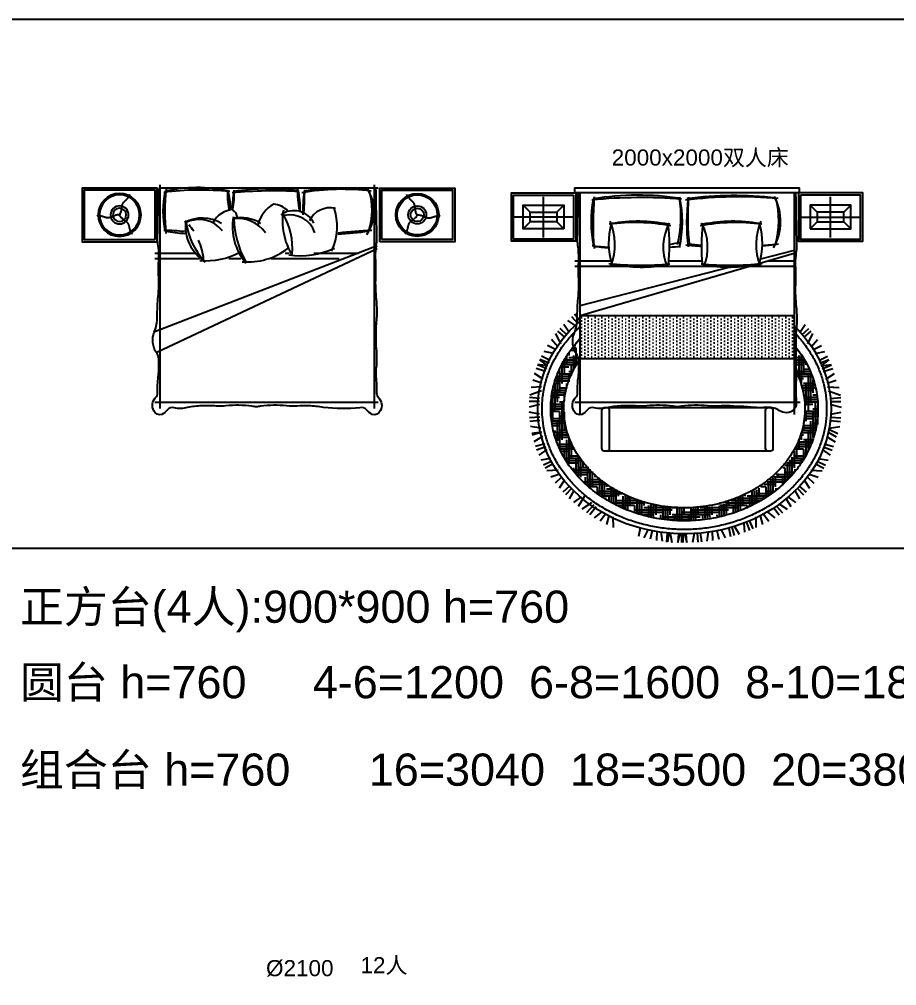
# Model space of a CAD drawing. Header units: millimetres. Extents: x 14385 to 129787, y 107826 to 186798.
# Drawn here: x 62113 to 70293, y 175752 to 184762 of the extents above; entities that cross this region are included whole.
import ezdxf

# ---------------------------------------------------------------- set-up
doc = ezdxf.new("R2010")
doc.units = ezdxf.units.MM
doc.header["$LTSCALE"] = 1000
for name, color, linetype in [('FF-DB', 144, 'Continuous'), ('FF-FURN', 51, 'Continuous'), ('TEXT', 50, 'Continuous')]:
    doc.layers.add(name, color=color, linetype=linetype)
doc.styles.add('ar', font='arial.ttf')

# ---------------------------------------------------------------- blocks, each defined once
blk = doc.blocks.new('2000x2000床')
at = {"linetype": 'Continuous'}
h = blk.add_hatch(dxfattribs=at)
h.set_pattern_fill('DOTS', color=55, scale=20, angle=90, style=0)
h.set_pattern_definition([(90, (-33452.495, -174013.955), (-31.75, 15.875), [0, -31.75])])
h.paths.add_polyline_path([(-1000, -571.6), (-1000, -171.6), (1000, -171.6), (1000, -571.6)])
at = {"color": 0, "linetype": 'Continuous'}
for p, q in [((-1000, 980), (-1000, -1090.1)), ((1000, 980), (1000, -1090.1)), ((1053.8, -980), (-1046.7, -980))]:
    blk.add_line(p, q, dxfattribs=at)
at = {"color": 59, "linetype": 'Continuous'}
for p, q in [((1000, 411.4), (-997.3, -171.6)), ((1000, 438.2), (685.8, 356.9)), ((-1046.7, 340.4), (-711.1, 340.4)), ((-553.9, 289.6), (-1046.7, 289.6)), ((402.8, 283.8), (-1000, -78.9)), ((263.2, 289.6), (-292.6, 289.6)), ((-169.7, 340.4), (140.3, 340.4)), ((1000, 289.6), (524.5, 289.6)), ((756.5, 340.4), (1000, 340.4))]:
    blk.add_line(p, q, dxfattribs=at)
at = {"color": 55, "linetype": 'Continuous'}
for p, q in [((1000, -171.6), (-1000, -171.6)), ((1000, -571.6), (-1000, -571.6))]:
    blk.add_line(p, q, dxfattribs=at)
at = {"color": 0, "linetype": 'Continuous'}
blk.add_lwpolyline([(-1050, 1020), (-1050, 980), (1050, 980), (1050, 1020), (-1050, 1020), (-1050, 980)], dxfattribs=at)
at = {"color": 55, "linetype": 'Continuous'}
blk.add_lwpolyline([(1014.4, -522.6, 0.011501), (1015.4, -658.1, -0.027887), (1014.1, -811.9, 0.011645), (1018.1, -983.7, -0.522577), (907.1, -1071, -0.144021), (849, -1047.2, 0.120265), (797.5, -1028.7, 0.023323), (727.9, -1023.4, -0.068959), (665.4, -1028.2, -0.011626), (530.6, -1016.8, -0.02885), (399.6, -1010.6, 0.046791), (290.8, -1012.6, -0.023628), (190.8, -1010.5, 0.055897), (-51.3, -1012.9, -0.053528), (-91.8, -1019.8, -0.053528), (-132.3, -1012.9, 0.055897), (-374.4, -1010.5, -0.026973), (-462, -1012.6, 0.036947), (-599.8, -1010.6, 0.036442), (-734.8, -1025.7, -0.141351), (-865.6, -1028.2, 0.342539), (-928.1, -1048.6, -0.123892), (-981.4, -1090, -0.37589), (-1055.7, -1056.7, -0.329446), (-1038.7, -931.9, 0.211134), (-1021.8, -890.9, -0.024888), (-1015.1, -753.9, 0.06219), (-1010.4, -626.7, 0.218233), (-1043, -510.5, -0.123513), (-1064.3, -410.6, -0.129887), (-1043.7, -314.7, 0.095063), (-1023.8, -182.3, -0.016498), (-1018.2, -32.3, 0.039412), (-1010.4, 173.7, -0.025508), (-1010.4, 327.9, 0.038458), (-1013, 451.6, -0.058958), (-1019.7, 588.7, -0.00267), (-1014.9, 817.2, -0.013848), (-1013.2, 980, -0.011292)], format="xyb", dxfattribs=at)
at = {"color": 57, "linetype": 'Continuous'}
for points in [[(1010.6, 980, -0.018567), (1014.9, 761.8, -0.00267), (1019.7, 533.2, -0.058958), (1013, 396.2, 0.038458), (1010.4, 272.5, -0.025508), (1010.4, 118.3, 0.039412), (1018.2, -87.7, -0.016498), (1023.8, -237.7)], [(1023.8, -237.7, 0.037552), (1014.4, -522.6)]]:
    blk.add_lwpolyline(points, format="xyb", dxfattribs=at)
at = {"color": 53, "linetype": 'Continuous'}
for centre, radius, start, end in [((343.9, 707.1), 1238, 170.14845, 190.63838), ((-456.6, -1541.5), 2495.8, 80.79579, 99.67057), ((-1061.9, 702.8), 1018.5, 346.621, 13.23738), ((1936.5, 695.7), 1940.4, 173.02039, 186.64494), ((445.6, -2459.7), 3409.6, 83.54626, 97.55266), ((385.3, 706.9), 487.3, 329.87201, 28.93859), ((-70.1, 505.6), 661.9, 163.92635, 197.14087), ((-458.1, -723.8), 1434.3, 78.6475, 99.95747), ((-1667.9, 484.6), 1505.1, 353.15138, 7.55329), ((1638.5, 484.6), 1505.1, 172.44671, 186.84862), ((428.8, -723.8), 1434.3, 80.04253, 101.3525), ((40.8, 505.6), 661.9, 342.85913, 16.07365), ((-472, 3643.3), 3190, 262.78178, 265.34846), ((-472, 3643.3), 3190, 275.56203, 277.41037), ((393, 3966.4), 3498.4, 263.35369, 265.74417), ((393, 3966.4), 3498.4, 275.07117, 277.09886), ((-423.2, 1752.7), 1468.9, 259.03509, 279.78947), ((393.9, 1752.7), 1468.9, 260.21053, 280.96491)]:
    blk.add_arc(centre, radius, start, end, dxfattribs=at)
at = {"color": 59, "linetype": 'Continuous'}
for centre, radius, start, end in [((-423.6, -3793.8), 4725.6, 85.48864, 95.62655), ((1753.5, 686.6), 2630.3, 174.48255, 185.03645), ((-1148.5, 754.9), 1091.3, 346.13072, 9.52012), ((485.2, -3022.5), 3961.2, 84.74468, 97.2445), ((2200.9, 750.7), 2194.7, 175.17431, 187.14611), ((-9.7, 718.3), 864.5, 345.01444, 14.05404), ((-484.1, -1056.3), 1755.6, 79.10926, 97.89699), ((-1246.4, 492.4), 573.1, 340.11607, 22.53742), ((259, 469.5), 481.3, 151.92007, 201.95242), ((454.7, -1056.3), 1755.6, 82.10301, 100.89074), ((-288.4, 469.5), 481.3, 338.04758, 28.07993), ((1217, 492.4), 573.1, 157.46258, 199.88393), ((-561.2, 2818.8), 2357, 262.10686, 265.8698), ((-561.2, 2818.8), 2357, 279.7319, 282.30021), ((429.7, 3708.3), 3234.9, 262.61015, 264.74421), ((429.7, 3708.3), 3234.9, 274.8347, 277.49337), ((-429.9, 3158.6), 2857.6, 263.99487, 275.39041), ((400.6, 3158.6), 2857.6, 264.60959, 276.00513)]:
    blk.add_arc(centre, radius, start, end, dxfattribs=at)
blk = doc.blocks.new('600x450床头几')
at = {"color": 59, "linetype": 'Continuous'}
for p, q in [((0, -190), (0, 190)), ((272.8, 0), (-272.8, 0))]:
    blk.add_line(p, q, dxfattribs=at)
at = {"color": 57, "linetype": 'Continuous'}
for p, q in [((-125, 45), (-190, 110)), ((125, 45), (190, 110)), ((-125, -45), (-190, -110)), ((125, -45), (190, -110))]:
    blk.add_line(p, q, dxfattribs=at)
at = {"linetype": 'Continuous'}
for points in [[(300, 225), (300, -225), (-300, -225), (-300, 225)], [(190, -110), (-190, -110), (-190, 110), (190, 110)]]:
    blk.add_lwpolyline(points, close=True, dxfattribs=at)
at = {"color": 57, "linetype": 'Continuous'}
for points in [[(280, 205), (280, -205), (-280, -205), (-280, 205)], [(125, -45), (-125, -45), (-125, 45), (125, 45)]]:
    blk.add_lwpolyline(points, close=True, dxfattribs=at)
blk = doc.blocks.new('角几A')
at = {"color": 0, "linetype": 'Continuous'}
blk.add_lwpolyline([(800, 278.1, 0.414214), (775, 303.1), (-775, 303.1, 0.414214), (-800, 278.1), (-800, -71.9, 0.414214), (-775, -96.9), (775, -96.9, 0.414214), (800, -71.9)], format="xyb", close=True, dxfattribs=at)
at = {"color": 57, "linetype": 'Continuous'}
for points in [[(-750, -96.9, 0.414214), (-725, -71.9), (-725, 278.1, 0.414214), (-750, 303.1)], [(750, 303.1, 0.414214), (725, 278.1), (725, -71.9, 0.414214), (750, -96.9)]]:
    blk.add_lwpolyline(points, format="xyb", dxfattribs=at)
blk = doc.blocks.new('床块组B')
at = {"color": 0, "linetype": 'Continuous'}
for name, p in [('2000x2000床', (0, 0)), ('600x450床头几', (-1338.1, 750)), ('角几A', (3.5, -1333.1))]:
    blk.add_blockref(name, p, dxfattribs=at)
at = {"color": 0, "linetype": 'Continuous', "xscale": -1}
blk.add_blockref('600x450床头几', (1338.1, 750), dxfattribs=at)
blk = doc.blocks.new('A$C6F2E2C2F')
at = {"linetype": 'ByBlock'}
for p, q in [((30, 1012.8), (-2054.7, 1012.8)), ((-2000, -1021.5), (-2000, 1059.5)), ((30, -987.2), (-2054.7, -987.2))]:
    blk.add_line(p, q, dxfattribs=at)
at = {"color": 59, "linetype": 'ByBlock'}
for p, q in [((-567.4, -1012.2), (-1528.8, 1033.8)), ((-537.3, -1012.2), (-1339.9, 1059.5)), ((-660.4, 257), (-660.4, 370)), ((-660.4, -659.3), (-660.4, -23.9)), ((-609.6, -193.8), (-609.6, -156.8)), ((-609.6, -841.1), (-609.6, -423.1))]:
    blk.add_line(p, q, dxfattribs=at)
at = {"color": 250, "linetype": 'ByBlock'}
for p, q in [((-660.4, 641.9), (-660.4, 1059.5)), ((-609.6, 681.1), (-609.6, 1059.5)), ((0, -1021.5), (0, 1021.5))]:
    blk.add_line(p, q, dxfattribs=at)
at = {"color": 53, "linetype": 'ByBlock'}
for points in [[(-1472.5, -1001.6, -0.045167), (-1661.1, -1006.9, 0.080578), (-1759.3, -1002.3, -0.022491), (-1910.9, -1009, 0.211134), (-1951.9, -1025.9, -0.329446), (-2076.7, -1042.9, -0.37589), (-2110, -968.6, -0.123892), (-2068.6, -915.3, 0.342539), (-2048.2, -852.8, -0.054438), (-2045.7, -513.1, 0.036442), (-2030.6, -378.1, 0.046791), (-2032.6, -269.3, -0.023628), (-2030.5, -169.3, 0.055897), (-2032.9, 72.8, -0.053528), (-2039.8, 113.3, -0.053528), (-2032.9, 153.8, 0.055897), (-2030.5, 395.9, -0.026973), (-2032.6, 483.5, 0.036947), (-2030.6, 621.3, 0.036442), (-2045.7, 756.3, -0.151413), (-2048.2, 878.4, 0.342539), (-2068.6, 940.9, -0.123892), (-2110, 994.2, -0.37589), (-2076.7, 1068.5, -0.329446), (-1951.9, 1051.5, 0.211134), (-1910.9, 1034.6, -0.022491), (-1759.3, 1027.9, 0.06219), (-1632, 1023.2, 0.218233), (-1515.9, 1055.8, -0.123513), (-1416, 1077.1, -0.129887), (-1320.1, 1056.5, 0.095063), (-1187.7, 1036.6, -0.016498), (-1037.6, 1031, 0.039412), (-831.7, 1023.2, -0.025508), (-677.4, 1023.2, 0.038458), (-553.7, 1025.8, -0.058958), (-416.7, 1032.5, -0.00267), (-188.2, 1027.7, -0.015571), (-5.1, 1025.2)], [(-1187.7, -1011, 0.037552), (-1472.5, -1001.6)], [(-5.1, -999.6, -0.015571), (-188.2, -1002.1, -0.00267), (-416.7, -1006.9, -0.058958), (-553.7, -1000.2, 0.038458), (-677.4, -997.6, -0.025508), (-831.7, -997.6, 0.039412), (-1037.6, -1005.4, -0.016498), (-1187.7, -1011)]]:
    blk.add_lwpolyline(points, format="xyb", dxfattribs=at)
at = {"color": 59, "linetype": 'ByBlock'}
for centre, radius, start, end in [((-226, -947), 1912.9, 83.52926, 95.90649), ((-2196.8, 986.7), 1802.4, 353.50759, 359.5975), ((-2583, 635.1), 2564.8, 353.8751, 7.63992), ((-224.8, 110.9), 664.9, 98.5376, 132.67987), ((-724.8, 1194.6), 593.9, 303.04898, 310.04917), ((-570.8, 646.4), 278.3, 308.12929, 28.11237), ((-724.8, 1194.6), 593.9, 276.14614, 293.70182), ((-55.2, -363), 745.9, 86.87703, 100.83334), ((-258.2, -566.6), 888.9, 91.8251, 118.39505), ((-601.8, 286.1), 317.8, 305.71471, 6.43934), ((-48.6, 1055.8), 737.5, 258.52326, 272.17392), ((-3991.2, -50.2), 3965.4, 356.60313, 5.63421), ((-564.9, 435.5), 659.5, 265.85031, 298.95445), ((-497.8, -198.5), 248.4, 289.16577, 11.95874), ((-9.2, 2574.7), 2912.9, 265.66883, 269.89372), ((-38.4, -1216.6), 945.5, 87.95533, 100.41101), ((-2261.4, -685.8), 2250.1, 353.02553, 9.61686), ((-18330.5, -2239.4), 17982, 4.07145, 5.06883), ((-205, -303.9), 661.9, 252.85913, 286.07365)]:
    blk.add_arc(centre, radius, start, end, dxfattribs=at)
at = {"color": 54, "linetype": 'ByBlock'}
for centre, radius, start, end in [((995.6, 695.1), 1421, 169.17526, 176.63794), ((-208.6, 111.1), 872.2, 78.25655, 102.68249), ((-1338.2, 658.5), 1342.7, 347.89517, 13.19836), ((-351.7, 377.4), 396.9, 82.99999, 147.67377), ((-624.8, 617.2), 345, 328.66552, 28.35961), ((-40.3, 577.5), 637, 174.53295, 209.05327), ((-435.9, 310.2), 237.4, 3.49395, 61.80044), ((-211.6, 1088.8), 735.8, 271.61243, 284.6566), ((-362.6, -180.7), 515.7, 79.47011, 130.86611), ((-635.9, 261), 361.2, 327.99225, 11.59194), ((-282.6, 378.6), 89.9, 274.10258, 329.88659), ((-217.6, -658), 997.4, 79.3055, 88.1663), ((-2104.1, -8.4), 2097.8, 352.57341, 9.06604), ((-59.2, 194.8), 629.3, 175.50275, 216.7799), ((-427.3, -212.2), 323, 30.2878, 74.59824), ((-365.7, -23), 218.9, 313.95792, 353.10076), ((-304.7, -755.7), 624.8, 80.80231, 121.34581), ((-418.5, -237.2), 208.2, 296.15787, 35.83294), ((76.9, -304.3), 707.2, 170.65262, 206.04002), ((-226, -1825.4), 1505.1, 82.44671, 90.84642), ((-212, 738.7), 1035.5, 270.06595, 280.46987), ((-1872.4, -656.3), 1872.3, 351.28715, 9.93261), ((-393.8, -573.2), 210, 346.08082, 65.24768), ((-359.4, -129.2), 512.8, 243.49737, 290.69743), ((1921.9, -582.5), 2348.8, 181.53626, 188.66535), ((-216.1, -594.9), 388.7, 236.16641, 302.49004)]:
    blk.add_arc(centre, radius, start, end, dxfattribs=at)
blk = doc.blocks.new('A$C07D25347')
at = {"linetype": 'ByBlock'}
blk.add_lwpolyline([(-350.4, -250), (-350.4, 250), (349.6, 250), (349.6, -250)], close=True, dxfattribs=at)
at = {"color": 59, "linetype": 'ByBlock'}
blk.add_lwpolyline([(-330.4, -230), (-330.4, 230), (329.6, 230), (329.6, -230)], close=True, dxfattribs=at)
for points in [[(-0.9, -2.8), (-5.7, 6.8), (-9.5, 15.6), (-12.4, 23.8), (-14.6, 31.4), (-16.2, 38.4), (-17.4, 44.9), (-18.2, 51), (-18.9, 56.8), (-19.4, 62.2), (-20, 67.3), (-20.5, 72.2), (-21.1, 76.8), (-21.7, 81.2), (-22.5, 85.4), (-23.3, 89.4), (-24.4, 93.2), (-25.6, 96.9), (-27, 100.4), (-28.6, 103.7), (-30.3, 106.9), (-32.2, 110), (-34.2, 112.9), (-36.3, 115.7), (-38.5, 118.4), (-40.8, 121), (-43.2, 123.5), (-45.6, 125.9), (-48.1, 128.2), (-50.6, 130.5), (-53.1, 132.8), (-55.6, 135.1), (-58.1, 137.4), (-60.6, 139.7), (-63.1, 142.1), (-65.5, 144.5), (-68.1, 147), (-70.6, 149.7), (-73.2, 152.6), (-75.9, 155.6), (-78.6, 158.8), (-81.4, 162.3), (-84.2, 165.9), (-87, 169.7), (-89.6, 173.6), (-92, 177.5), (-94.1, 181.4), (-95.8, 185.3), (-97.1, 189)], [(2.9, 0.6), (-3, -8.3), (-8.8, -16), (-14.4, -22.6), (-19.9, -28.3), (-25.1, -33.2), (-30.2, -37.5), (-35.1, -41.3), (-39.7, -44.7), (-44.1, -47.9), (-48.3, -51), (-52.3, -53.9), (-56, -56.7), (-59.5, -59.4), (-62.7, -62.2), (-65.8, -64.9), (-68.5, -67.7), (-71.1, -70.6), (-73.4, -73.6), (-75.5, -76.6), (-77.4, -79.7), (-79.1, -82.9), (-80.7, -86.1), (-82.1, -89.3), (-83.3, -92.6), (-84.4, -95.9), (-85.4, -99.1), (-86.2, -102.4), (-87, -105.7), (-87.8, -109.1), (-88.5, -112.4), (-89.2, -115.7), (-89.9, -119), (-90.7, -122.3), (-91.5, -125.6), (-92.4, -129), (-93.3, -132.5), (-94.4, -136), (-95.5, -139.7), (-96.8, -143.5), (-98.3, -147.5), (-99.9, -151.6), (-101.6, -155.9), (-103.5, -160.2), (-105.6, -164.4), (-107.7, -168.4), (-110.1, -172.2), (-112.5, -175.6), (-115.1, -178.6)], [(-2, 2.2), (8.7, 1.5), (18.3, 0.4), (26.8, -1.2), (34.5, -3), (41.4, -5.1), (47.6, -7.4), (53.3, -9.7), (58.6, -12), (63.6, -14.3), (68.3, -16.4), (72.8, -18.3), (77.1, -20.2), (81.2, -21.8), (85.2, -23.3), (89.1, -24.5), (92.9, -25.5), (96.7, -26.3), (100.4, -26.8), (104.1, -27.1), (107.8, -27.2), (111.3, -27.1), (114.9, -26.8), (118.4, -26.4), (121.8, -25.8), (125.2, -25.1), (128.5, -24.3), (131.8, -23.5), (135.1, -22.5), (138.3, -21.5), (141.6, -20.5), (144.8, -19.4), (148, -18.4), (151.3, -17.4), (154.5, -16.4), (157.9, -15.5), (161.4, -14.6), (165, -13.7), (168.7, -12.9), (172.7, -12.1), (176.9, -11.4), (181.3, -10.7), (185.8, -10), (190.5, -9.5), (195.1, -9.2), (199.7, -9.1), (204.2, -9.2), (208.4, -9.6), (212.2, -10.4)]]:
    blk.add_lwpolyline(points, dxfattribs=at)
blk.add_circle((0, 0), 200)
for radius in [186.7, 62.2]:
    blk.add_circle((0, 0), radius, dxfattribs=at)
at = {"color": 55}
blk.add_circle((0, 0), 84.4, dxfattribs=at)

msp = doc.modelspace()

# ---------------------------------------------------------------- hatches: boundary and pattern name
at = {"layer": 'FF-DB'}
h = msp.add_hatch(dxfattribs=at)
h.set_pattern_fill('HOUND', color=149, scale=350, angle=90, style=0)
h.set_pattern_definition([(270, (92698.962, 152579.194), (-21.875, -87.5), [350, -175]), (180, (92698.962, 152579.194), (87.5, 21.875), [350, -175])])
h.paths.add_polyline_path([(69364.7, 181690.2), (69364.3, 181530.4), (69353.2, 181480.2), (69396, 181377), (69450.8, 181139.7), (69409.7, 180925.2), (69309.2, 180665), (69163.1, 180505.3), (68985, 180372.9), (68637.9, 180226.9), (68359.4, 180199.5), (67998.6, 180236), (67765.7, 180318.2), (67523.7, 180468.8), (67322.7, 180687.8), (67222.3, 180888.7), (67185.7, 181153.4), (67208.6, 181308.5), (67263.4, 181454.6), (67309, 181550.4), (67299.9, 181746.7), (67208.6, 181614.3), (67126.4, 181440.9), (67071.6, 181235.5), (67071.6, 181030.1), (67149.2, 180751.7), (67281.6, 180546.4), (67459.7, 180363.8), (67720, 180208.6), (67980.3, 180126.5), (68172.1, 180094.5), (68437, 180099.1), (68688.2, 180140.2), (68893.7, 180199.5), (69140.2, 180345.5), (69341.2, 180532.7), (69469, 180747.2), (69560.4, 180998.2), (69551.2, 181290.3), (69473.6, 181504.8)])

# ---------------------------------------------------------------- linework, layer by layer
at = {"color": 1}
msp.add_line((18573.3, 179830.7), (80368.9, 179830.7), dxfattribs=at)
msp.add_lwpolyline([(129786.9, 184762.2), (129786.9, 107826.4), (18573.3, 107826.4), (18573.3, 184762.2), (80368.9, 184762.2), (80368.9, 107826.4)], dxfattribs=at)
at = {"layer": 'FF-DB', "color": 149}
for p, q in [((67338.4, 181950.7), (67289.4, 182012.6)), ((67302.3, 181904.9), (67226.5, 181954.9)), ((67323.1, 181923.4), (67263.2, 181989.5)), ((67162.8, 181736.4), (67116.4, 181832.9)), ((67199.8, 181800.1), (67134, 181854.5)), ((67219.1, 181821.6), (67156.4, 181880.9)), ((67238.1, 181842), (67190.2, 181918)), ((69390.7, 181842), (69438.6, 181918)), ((69409.7, 181821.6), (69472.4, 181880.9)), ((69429, 181800.1), (69494.8, 181854.5)), ((69466, 181736.4), (69512.4, 181832.9)), ((67133.7, 181710), (67075, 181777.4)), ((69495.1, 181710), (69553.8, 181777.4)), ((67094.4, 181647.8), (67004.9, 181665.4)), ((67112.5, 181682.7), (67037.1, 181720.2)), ((69516.3, 181682.7), (69591.7, 181720.2)), ((69534.4, 181647.8), (69623.9, 181665.4)), ((67040.7, 181530.1), (66965.4, 181586.7)), ((67051.5, 181555.8), (66967, 181590.2)), ((67063.1, 181582.2), (66982.1, 181621.7)), ((69565.7, 181582.2), (69646.7, 181621.7)), ((69577.3, 181555.8), (69661.8, 181590.2)), ((69588.1, 181530.1), (69663.4, 181586.7)), ((67019.9, 181477.3), (66932.5, 181506.8)), ((67030.3, 181504.2), (66945.1, 181539.5)), ((67040.7, 181530.1), (66946.5, 181542.9)), ((69588.1, 181530.1), (69682.3, 181542.9)), ((69598.5, 181504.2), (69683.7, 181539.5)), ((69608.9, 181477.3), (69696.3, 181506.8)), ((66984.4, 181371), (66899.1, 181399.2)), ((66996, 181408.6), (66916.9, 181461.2)), ((69632.8, 181408.6), (69711.9, 181461.2)), ((69644.4, 181371), (69729.7, 181399.2)), ((66982.4, 181297.5), (66872.7, 181258.4)), ((66980.2, 181336.7), (66883.6, 181329.5)), ((69648.6, 181336.7), (69745.2, 181329.5)), ((69658.5, 181297.5), (69768.2, 181258.4)), ((69660.7, 181336.7), (69757.3, 181329.5)), ((66962.5, 181197.3), (66867.3, 181199.5)), ((66963.9, 181226.2), (66870.1, 181234.6)), ((69677, 181226.2), (69770.8, 181234.6)), ((69678.4, 181197.3), (69773.6, 181199.5)), ((66961.6, 181169.5), (66865.2, 181147.1)), ((69679.3, 181169.5), (69775.7, 181147.1)), ((66963, 181079.6), (66865.6, 181099.1)), ((66964.8, 181051.8), (66868.4, 181046.5)), ((66967.1, 181023), (66871.7, 181011.4)), ((69673.8, 181023), (69769.2, 181011.4)), ((69676.1, 181051.8), (69772.5, 181046.5)), ((69677.9, 181079.6), (69775.3, 181099.1)), ((66975.3, 180950.8), (66878, 180964.4)), ((69665.6, 180950.8), (69762.9, 180964.4)), ((69666.2, 180938.2), (69745.6, 180901.2)), ((66981.1, 180911.9), (66890, 180900.1)), ((66981.1, 180911.9), (66893.1, 180886.2)), ((66991.4, 180873.9), (66909.6, 180823.5)), ((69637.4, 180873.9), (69719.2, 180823.5)), ((69653.3, 180912.3), (69728.7, 180870.9)), ((67012.9, 180804.5), (66924.2, 180777.8)), ((67022.4, 180777.2), (66936, 180744.8)), ((67031.9, 180751), (66955.2, 180697.4)), ((69596.9, 180751), (69673.6, 180697.4)), ((69606.5, 180777.2), (69692.8, 180744.8)), ((69615.9, 180804.5), (69704.6, 180777.8)), ((67066.7, 180668.1), (66976.2, 180651.2)), ((69562.1, 180668.1), (69652.6, 180651.2)), ((67078.7, 180643), (66999.3, 180606)), ((67091.6, 180617.1), (67016.2, 180575.7)), ((69537.2, 180617.1), (69612.6, 180575.7)), ((69550.1, 180643), (69629.5, 180606)), ((67137.2, 180559.3), (67030.4, 180551.7)), ((67150.9, 180522.4), (67068.3, 180493.3)), ((69460.3, 180492.7), (69520.5, 180438.6)), ((69477.9, 180522.4), (69560.5, 180493.3)), ((69491.6, 180559.3), (69598.4, 180551.7)), ((67243.7, 180409.7), (67181.2, 180352.6)), ((67264, 180389.2), (67205, 180327.6)), ((69364.8, 180389.2), (69423.8, 180327.6)), ((69385.1, 180409.7), (69447.6, 180352.6)), ((69434.5, 180463), (69481.2, 180390.3)), ((67284, 180369.7), (67240.5, 180292.6)), ((67351.2, 180310), (67279.2, 180257.3)), ((67382.5, 180316.5), (67323.1, 180220.3)), ((69277.6, 180310), (69349.6, 180257.3)), ((69344.8, 180369.7), (69388.3, 180292.6)), ((67447.3, 180254.2), (67357.3, 180193.7)), ((67468.3, 180235.9), (67401.9, 180161.3)), ((67490.4, 180217.3), (67431.3, 180141.3)), ((69146.9, 180206.4), (69197.5, 180141.3)), ((69171.9, 180223.1), (69226.9, 180161.3)), ((69199.1, 180242.4), (69271.5, 180193.7)), ((69262.1, 180291), (69305.7, 180220.3)), ((67547.4, 180172.2), (67472.4, 180115.1)), ((67579.1, 180148.9), (67528.3, 180082.5)), ((67610.1, 180133.7), (67588.1, 180051)), ((67647.9, 180122.9), (67648.7, 180022.5)), ((68980.9, 180122.9), (68980.1, 180022.5)), ((69018.7, 180133.7), (69040.7, 180051)), ((69049.7, 180148.9), (69100.5, 180082.5)), ((69081.4, 180172.2), (69156.4, 180115.1)), ((68781.5, 180033.1), (68822.9, 179962.6)), ((68866.8, 180061.2), (68875.4, 179980.5)), ((68892.9, 180071.2), (68920.3, 179997.5)), ((68919.6, 180082), (68951.9, 180010.4)), ((67902.2, 180018.4), (67885.1, 179939.3)), ((67973.1, 180002.4), (67934.5, 179927)), ((68011.7, 179995.1), (67994.9, 179914.1)), ((68055.7, 179990), (68053.4, 179903.9)), ((68095, 179983.3), (68105.1, 179896.6)), ((68153.7, 179970.5), (68147.4, 179888.2)), ((68167.1, 179973.5), (68155.1, 179891.1)), ((68181.5, 179968.1), (68196.1, 179885.3)), ((68271.3, 179964.6), (68250.5, 179883.8)), ((68258.7, 179965.6), (68253.3, 179884.8)), ((68287.6, 179964.9), (68287.6, 179883.9)), ((68299.2, 179964.9), (68299.2, 179883.9)), ((68315.4, 179964.6), (68336.2, 179883.8)), ((68328, 179965.6), (68333.4, 179884.8)), ((68405.3, 179968.1), (68390.7, 179885.3)), ((68433, 179970.5), (68439.4, 179888.2)), ((68461.8, 179973.5), (68473.7, 179891.1)), ((68533.8, 179983.3), (68523.7, 179896.6)), ((68573.1, 179990), (68575.4, 179903.9)), ((68617.1, 179995.1), (68633.9, 179914.1)), ((68655.7, 180002.4), (68694.3, 179927)), ((68726.6, 180018.4), (68743.7, 179939.3)), ((68754.6, 180025.6), (68776.8, 179948.5))]:
    msp.add_line(p, q, dxfattribs=at)
at = {"layer": 'FF-DB', "color": 138}
for p, q in [((67168.5, 180492.7), (67108.3, 180438.6)), ((67194.3, 180463), (67147.6, 180390.3))]:
    msp.add_line(p, q, dxfattribs=at)
at = {"layer": 'FF-DB', "color": 146, "extrusion": (0, 0, -1)}
msp.add_ellipse((68313.4, 181130.5), major_axis=(-1367.3, 0), ratio=0.852708, start_param=2.418368, end_param=7.060064, dxfattribs=at)
at = {"layer": 'FF-DB', "color": 146}
for points, knots in [([(69338.4, 181844.3), (69384.3, 181795.1), (69399.7, 181776.8), (69441.1, 181724.5), (69465.5, 181689.8), (69509.8, 181618.3), (69529.7, 181581.6), (69564.7, 181506.6), (69579.8, 181468.3), (69605, 181390.7), (69615.2, 181351.3), (69630.5, 181271.8), (69635.6, 181231.8), (69640.7, 181151.4), (69640.8, 181111.1), (69635.7, 181030.8), (69630.7, 180990.7), (69615.5, 180911.3), (69605.4, 180871.9), (69580.3, 180794.2), (69565.3, 180755.9), (69530.4, 180680.8), (69510.6, 180644.1), (69466.4, 180572.6), (69442.1, 180537.8), (69389, 180470.6), (69360.3, 180438.2), (69299, 180376.2), (69266.3, 180346.6), (69197.4, 180290.5), (69161.1, 180264), (69085.3, 180214.5), (69045.9, 180191.5), (68964.2, 180149.1), (68922, 180129.8), (68835.4, 180095.2), (68790.9, 180079.8), (68700.3, 180053.3), (68654.2, 180042.2), (68560.7, 180024.1), (68513.4, 180017.3), (68418.2, 180007.9), (68370.3, 180005.4), (68274.4, 180004.9), (68226.4, 180006.8), (68131, 180015.1), (68083.6, 180021.4), (67989.9, 180038.4), (67943.5, 180049), (67852.5, 180074.5), (67807.9, 180089.3), (67720.7, 180122.9), (67678.2, 180141.8), (67595.8, 180183.2), (67556, 180205.8), (67479.5, 180254.4), (67442.8, 180280.5), (67372.9, 180335.8), (67339.8, 180365.1), (67277.5, 180426.4), (67248.3, 180458.5), (67194.1, 180525), (67169.2, 180559.5), (67123.9, 180630.5), (67103.5, 180667.1), (67067.5, 180741.7), (67051.8, 180779.8), (67025.5, 180857.2), (67014.8, 180896.5), (66998.4, 180975.8), (66992.7, 181015.8), (66987.6, 181080.8), (66986.6, 181105.6), (66986.6, 181130.5), (66986.6, 181154.9), (66987.5, 181179.2), (66992.5, 181243.7), (66998.1, 181283.7), (67014.4, 181363), (67025, 181402.3), (67051.3, 181479.7), (67066.8, 181517.9), (67102.8, 181592.6), (67123.1, 181629.1), (67168.3, 181700.2), (67193.2, 181734.7), (67247.2, 181801.3), (67276.3, 181833.4), (67309.1, 181865.8), (67310.8, 181867.4), (67338.4, 181897)], [2.487333, 2.487333, 2.487333, 2.487333, 2.547377, 2.547377, 2.655292, 2.655292, 2.763207, 2.763207, 2.871121, 2.871121, 2.979036, 2.979036, 3.086951, 3.086951, 3.194866, 3.194866, 3.30278, 3.30278, 3.410695, 3.410695, 3.51861, 3.51861, 3.626524, 3.626524, 3.734439, 3.734439, 3.842354, 3.842354, 3.950268, 3.950268, 4.058183, 4.058183, 4.166098, 4.166098, 4.274012, 4.274012, 4.381927, 4.381927, 4.489842, 4.489842, 4.597756, 4.597756, 4.705671, 4.705671, 4.813586, 4.813586, 4.921501, 4.921501, 5.029415, 5.029415, 5.13733, 5.13733, 5.245245, 5.245245, 5.353159, 5.353159, 5.461074, 5.461074, 5.568989, 5.568989, 5.676903, 5.676903, 5.784818, 5.784818, 5.892733, 5.892733, 6.000647, 6.000647, 6.108562, 6.108562, 6.216477, 6.216477, 6.283185, 6.283185, 6.283185, 6.348525, 6.348525, 6.45644, 6.45644, 6.564354, 6.564354, 6.672269, 6.672269, 6.780184, 6.780184, 6.888098, 6.888098, 6.996013, 6.996013, 7.00179, 7.00179, 7.00179, 7.00179]), ([(69338.4, 181720.8), (69372.4, 181680), (69378.8, 181671.3), (69399, 181642.7), (69412.2, 181622.6), (69436.9, 181581.6), (69448.5, 181560.8), (69473.3, 181512.1), (69486, 181483.9), (69506.5, 181431.4), (69514.9, 181407.2), (69529.4, 181358.4), (69535.6, 181333.8), (69546.7, 181280.2), (69551.2, 181251.2), (69557.4, 181193), (69559, 181163.8), (69559.2, 181110.6), (69558.4, 181086.7), (69554.6, 181039), (69551.8, 181015.2), (69544.2, 180967.6), (69539.3, 180943.8), (69527.7, 180896.4), (69520.9, 180872.9), (69505.3, 180826.3), (69496.5, 180803.2), (69477.5, 180758.5), (69467.3, 180736.8), (69445.1, 180694), (69433.2, 180672.9), (69403, 180623.9), (69384.1, 180596.3), (69348.1, 180549.1), (69331.8, 180529.2), (69297.5, 180490.4), (69279.6, 180471.5), (69242.1, 180434.6), (69222.5, 180416.7), (69181, 180381.2), (69158.8, 180363.6), (69113, 180329.8), (69089.4, 180313.6), (69040.7, 180282.6), (69015.6, 180267.9), (68963.4, 180239.5), (68936.2, 180226), (68880.7, 180200.6), (68852.3, 180188.8), (68794.5, 180167), (68765.1, 180157), (68701.6, 180137.8), (68667.5, 180128.9), (68598.3, 180113.5), (68563.3, 180107), (68498.4, 180097.5), (68468.6, 180094), (68408.7, 180088.9), (68378.7, 180087.3), (68315.8, 180085.8), (68283, 180086.1), (68217.6, 180088.9), (68184.9, 180091.4), (68120, 180098.5), (68087.7, 180103.1), (68013.7, 180116.3), (67972.2, 180125.5), (67890.6, 180147.6), (67850.5, 180160.4), (67780.8, 180186.2), (67750.9, 180198.5), (67692.3, 180225.1), (67663.7, 180239.3), (67607.9, 180269.7), (67580.8, 180285.8), (67528.2, 180319.7), (67502.8, 180337.5), (67454.6, 180374), (67431.9, 180392.6), (67392.1, 180427.8), (67374.7, 180444.1), (67341.3, 180477.6), (67325.2, 180494.8), (67289, 180536.1), (67269.3, 180560.6), (67236.8, 180605.1), (67223.4, 180624.9), (67198.2, 180665.1), (67186.3, 180685.5), (67160.8, 180733.7), (67147.6, 180761.6), (67126.7, 180812.3), (67118.3, 180835), (67103.5, 180880.8), (67097.1, 180903.9), (67085.2, 180953.7), (67080.1, 180980.5), (67072.5, 181034.4), (67069.9, 181061.4), (67067.3, 181115.5), (67067.3, 181142.6), (67069.7, 181196.7), (67072.2, 181223.7), (67079.6, 181277.6), (67084.6, 181304.4), (67097.1, 181357.6), (67104.6, 181384.1), (67125.5, 181446.9), (67140.1, 181483.1), (67174, 181553.9), (67193.3, 181588.6), (67236.4, 181656.2), (67260.2, 181689.1), (67293.6, 181729.8), (67301.1, 181738.8), (67338.4, 181787.7)], [2.569383, 2.569383, 2.569383, 2.569383, 2.598875, 2.598875, 2.665379, 2.665379, 2.731883, 2.731883, 2.819449, 2.819449, 2.89292, 2.89292, 2.966391, 2.966391, 3.052027, 3.052027, 3.137663, 3.137663, 3.207734, 3.207734, 3.277805, 3.277805, 3.348442, 3.348442, 3.419078, 3.419078, 3.489715, 3.489715, 3.557443, 3.557443, 3.625171, 3.625171, 3.717214, 3.717214, 3.786783, 3.786783, 3.856352, 3.856352, 3.925921, 3.925921, 3.999026, 3.999026, 4.07213, 4.07213, 4.145234, 4.145234, 4.220662, 4.220662, 4.296089, 4.296089, 4.371516, 4.371516, 4.456573, 4.456573, 4.54163, 4.54163, 4.613077, 4.613077, 4.684525, 4.684525, 4.762303, 4.762303, 4.840081, 4.840081, 4.917859, 4.917859, 5.019823, 5.019823, 5.121786, 5.121786, 5.201148, 5.201148, 5.28051, 5.28051, 5.359872, 5.359872, 5.439234, 5.439234, 5.515451, 5.515451, 5.578233, 5.578233, 5.641015, 5.641015, 5.725979, 5.725979, 5.79181, 5.79181, 5.857642, 5.857642, 5.944809, 5.944809, 6.014058, 6.014058, 6.083306, 6.083306, 6.162682, 6.162682, 6.242057, 6.242057, 6.321433, 6.321433, 6.400809, 6.400809, 6.480184, 6.480184, 6.55956, 6.55956, 6.670559, 6.670559, 6.781557, 6.781557, 6.892556, 6.892556, 6.92404, 6.92404, 6.92404, 6.92404]), ([(69338.4, 181505.2), (69356.9, 181472.8), (69360.5, 181465.3), (69377.8, 181428.2), (69389.6, 181398.2), (69409.4, 181337.7), (69417.3, 181307.1), (69429.4, 181245.6), (69433.5, 181214.6), (69437.9, 181152.6), (69438.2, 181121.5), (69434.6, 181054.4), (69430.1, 181018.4), (69415.9, 180946.9), (69406.1, 180911.4), (69381.5, 180841.3), (69366.5, 180806.7), (69334.4, 180744.2), (69317.9, 180716.2), (69281.4, 180661.5), (69261.3, 180634.8), (69217.9, 180582.9), (69194.4, 180557.7), (69144.3, 180509.3), (69117.6, 180486.1), (69061.3, 180441.9), (69031.6, 180420.9), (68969.6, 180381.4), (68937.3, 180363), (68870.2, 180328.9), (68835.5, 180313.2), (68764.2, 180285), (68727.6, 180272.3), (68652.8, 180250.4), (68614.6, 180241), (68537.3, 180225.7), (68498.1, 180219.7), (68419, 180211.2), (68379.2, 180208.7), (68299.5, 180207.1), (68259.6, 180208.1), (68180.1, 180213.6), (68140.6, 180218.1), (68062.4, 180230.5), (68023.7, 180238.4), (67947.7, 180257.5), (67910.3, 180268.7), (67837.4, 180294.3), (67801.8, 180308.7), (67732.8, 180340.3), (67699.4, 180357.6), (67635.1, 180394.8), (67604.3, 180414.7), (67545.4, 180456.9), (67517.4, 180479.2), (67464.5, 180525.9), (67439.6, 180550.2), (67393.2, 180600.7), (67371.7, 180626.8), (67332.1, 180680.4), (67314.1, 180707.8), (67281.6, 180763.9), (67267.1, 180792.5), (67241.9, 180850.4), (67231.1, 180879.8), (67213.1, 180939.1), (67206, 180969), (67195.4, 181029.1), (67191.9, 181059.3), (67189.5, 181103.2), (67189.1, 181116.9), (67189.1, 181130.5), (67189.1, 181153), (67190.1, 181175.4), (67195.5, 181235.4), (67201.7, 181272.8), (67219.7, 181347), (67231.6, 181383.8), (67258.4, 181449.9), (67272.4, 181479.4), (67295.3, 181521), (67302.7, 181533.6), (67338.4, 181599.6)], [2.737187, 2.737187, 2.737187, 2.737187, 2.764148, 2.764148, 2.869866, 2.869866, 2.975583, 2.975583, 3.0813, 3.0813, 3.187018, 3.187018, 3.309918, 3.309918, 3.432818, 3.432818, 3.555718, 3.555718, 3.658833, 3.658833, 3.761948, 3.761948, 3.865063, 3.865063, 3.968178, 3.968178, 4.071293, 4.071293, 4.174407, 4.174407, 4.277522, 4.277522, 4.380637, 4.380637, 4.483752, 4.483752, 4.586867, 4.586867, 4.689982, 4.689982, 4.793096, 4.793096, 4.896211, 4.896211, 4.999326, 4.999326, 5.102441, 5.102441, 5.205556, 5.205556, 5.308671, 5.308671, 5.411786, 5.411786, 5.5149, 5.5149, 5.618015, 5.618015, 5.72113, 5.72113, 5.824245, 5.824245, 5.92736, 5.92736, 6.030475, 6.030475, 6.133589, 6.133589, 6.236704, 6.236704, 6.283185, 6.283185, 6.283185, 6.359624, 6.359624, 6.48773, 6.48773, 6.615836, 6.615836, 6.721553, 6.721553, 6.767926, 6.767926, 6.767926, 6.767926])]:
    msp.add_open_spline(points, degree=3, knots=knots, dxfattribs=at)

# ---------------------------------------------------------------- block references
at = {"layer": 'FF-FURN', "color": 3, "linetype": 'Continuous', "xscale": -1}
msp.add_blockref('A$C07D25347', (63047.9, 182938.5), dxfattribs=at)
at = {"layer": 'FF-FURN', "color": 3, "linetype": 'Continuous', "rotation": 90}
msp.add_blockref('A$C6F2E2C2F', (64435.6, 183188.5), dxfattribs=at)
at = {"layer": 'FF-FURN', "color": 3, "linetype": 'Continuous'}
msp.add_blockref('A$C07D25347', (65823.2, 182938.5), dxfattribs=at)
at = {"layer": 'FF-FURN', "linetype": 'Continuous'}
msp.add_blockref('床块组B', (68338.4, 182168.5), dxfattribs=at)

# ---------------------------------------------------------------- texts
at = {"layer": 'TEXT', "linetype": 'Continuous', "style": 'ar'}
for s, height, p in [('2000x2000双人床', 150, (67636, 183398.7)), ('正方台(4人):900*900 h=760', 300, (62119.2, 179135.5)), ('圆台 h=760', 300, (62119.2, 178431.4)), ('4-6=1200  6-8=1600  8-10=1800  10-12=2000  12-14=2200  ', 300, (64849.4, 178431.4)), ('组合台 h=760', 300, (62119.2, 177616.2)), ('16=3040  18=3500  20=3800  22=4000  24=4500', 300, (65371.5, 177616.2)), ('%%C2100', 150, (64413.3, 175840.5)), ('12人', 150, (65293.6, 175867.8))]:
    msp.add_text(s, height=height, dxfattribs=at).set_placement(p)

doc.saveas('drawing.dxf')
